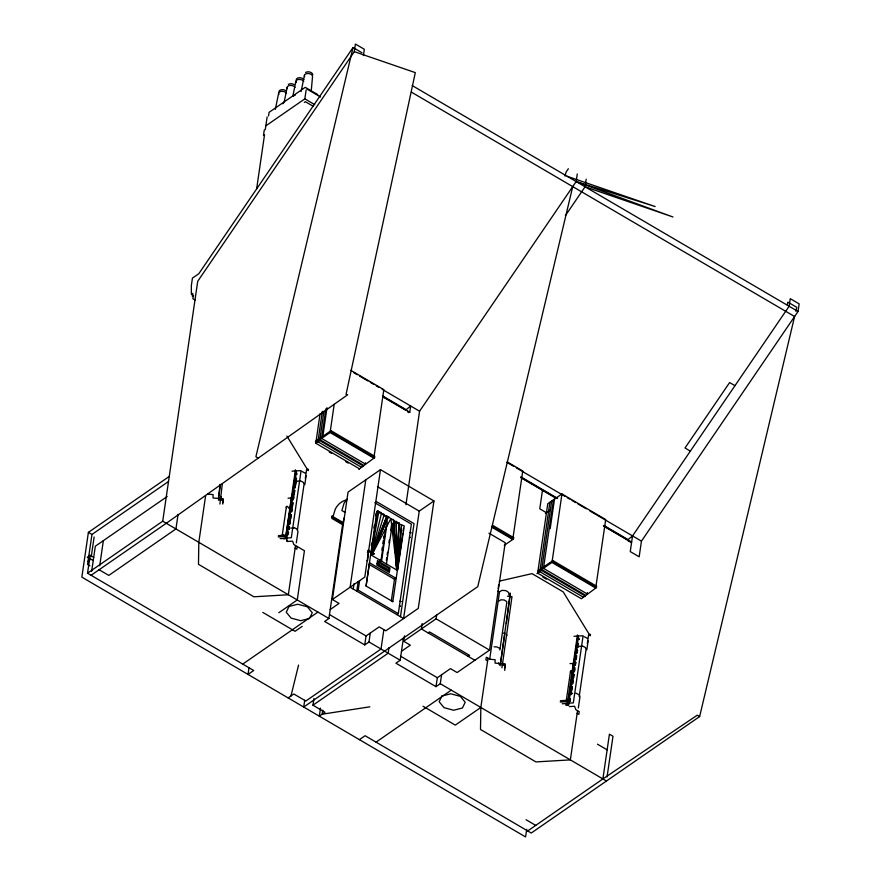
<?xml version="1.0" encoding="UTF-8"?>
<svg xmlns="http://www.w3.org/2000/svg" width="881" height="881" viewBox="0 0 881 881"><rect width="100%" height="100%" fill="white"/><g stroke="black" fill="none" stroke-linecap="round" stroke-linejoin="round"><path stroke-width="1.32" d="M218.466 498.492L220.074 484.385M219.92 504.053L222.32 483.889M222.761 504.064L223.014 498.932L213.048 497.974L213.103 494.615L207.696 494.098M222.959 502.721L223.014 498.932M488.008 658.228L480.828 707.465L480.508 729.468L535.923 761.911L570.359 759.885L577.54 710.648M500.474 663.624L510.319 593.122L506.322 623.539M501.95 667.831L511.982 596.657L507.566 596.228M504.758 670.452L505.033 664.054L495.067 663.107L495.122 659.737L489.704 659.219L486.312 657.237L485.927 659.924L487.622 660.915M504.978 667.853L505.033 664.054M506.872 635.553L506.883 634.893M371.143 554.446L377.497 510.793L378.202 510.738L378.808 512.026L380.878 512.302L381.473 513.59L383.554 513.865L384.821 515.55L386.891 515.814L387.497 517.114L388.895 516.993L391.505 519.46L392.904 519.338L393.51 520.638L398.917 522.862L397.1 570.007L398.884 523.314M398.917 522.862L397.54 570.26L404.269 525.99L398.851 523.766M286.38 507.742L286.435 506.476L287.47 506.421L289.42 508.822L290.444 508.766M570.514 672.401L570.569 671.135L571.593 671.069L572.573 672.28L567.992 703.644L566.99 699.173L566.23 700.858L570.569 671.135M371.694 555.129L388.191 517.048L371.694 555.129L384.182 514.702M396.879 569.522L390.867 518.623L371.859 554.865M397.1 570.007L397.199 569.5M311.257 90.809L312.502 76.801A4.108 2.522 8.3 0 0 308.009 73.497A4.108 2.522 8.3 0 0 304.661 76.647M397.32 570.139L401.56 524.878L397.419 569.633M381.517 513.138L371.364 554.942M393.576 519.735L396.758 569.247M169.24 476.445L88.386 532.377L81.856 577.132L525.594 836.95L526.717 829.274M168.315 481.632L91.954 534.459L87.571 564.446L89.95 565.833M249.015 667.721L248.035 674.428L253.706 670.507L87.527 573.201L90.137 555.305L93.705 557.387M91.25 556.715L94.135 536.97M91.668 571.317L95.335 546.198L167.17 496.51M99.696 565.778L103.363 540.648M192.333 296.291L192.774 293.274M193.346 295.598L192.884 298.725L195.119 300.036M87.527 573.201L162.721 521.2L197.707 281.314L354.294 51.649L355.406 44.05L364.316 49.27L363.39 55.602M178.072 514.405L175.947 528.941L108.792 575.403L99.113 569.743M205.603 495.783L198.809 542.333L198.489 564.336L253.904 596.789L288.34 594.752L295.52 545.526M263.463 135.531L264.245 130.168L265.302 129.43L267.13 116.898M256.624 188.93L264.52 134.804M268.551 115.918L269.079 112.339L305.244 87.318L317.722 94.619M220.492 484.561L218.4 498.943L220.602 497.809L220.834 496.499L220.591 498.47L218.378 500.254M265.831 125.851L304.837 98.859L306.148 89.917M286.435 506.476L282.096 536.199L282.856 534.525L283.131 536.133M280.169 538.654L285.455 538.335L284.981 535.207L278.396 535.604M285.455 538.335L295.443 469.859L297.095 474.319M286.16 534.767L286.754 530.681M287.151 527.961L287.547 525.23M287.955 522.51L288.55 518.424M288.946 515.704L289.342 512.984M289.739 510.264L291.721 496.642M290.51 507.5L286.116 538.489M295.84 470.939L291.897 497.985L288.021 498.217M296.335 472.546L286.545 539.679L287.206 541.463M288.186 534.745L288.583 532.058M288.968 529.371L289.364 526.695M289.75 524.008L291.126 514.603M294.65 490.442L293.285 499.835L293.769 497.148M295.047 487.755L296.412 478.35M289.067 529.371L289.464 526.684M289.849 523.997L290.245 521.31M290.642 518.634L291.226 514.603M292.007 509.229L291.611 511.916L292.888 502.522L292.404 506.542M294.166 494.461L294.75 490.431M295.146 487.744L296.512 478.35M297.36 530.164L304.022 484.517L303.449 482.436L300.74 481.004L297.481 481.07L295.575 482.59M305.322 478.394L306.588 469.65L308.284 470.641L308.46 469.452L306.764 468.461L286.876 436.029M296.313 542.872L297.954 531.684L297.271 529.217L294.056 527.532M304.804 484.693L306.114 475.74M297.216 546.517L296.831 549.204L295.135 548.213M359.525 468.846L315.783 443.231L320.089 413.685M322.347 411.317L317.909 441.755L361.651 467.37M315.783 443.231L319.682 440.522L323.955 411.229M325.893 408.872L321.587 438.408L365.329 464.023L365.527 462.679M322.909 435.853L327.027 407.683M334.207 404.324L330.1 432.516L373.841 458.131M363.556 465.245L319.814 439.63L330.804 432.031L331.003 430.688L374.744 456.303L374.557 457.646L358.82 469.331M304.716 700.263L303.725 707.036L477.766 586.647L572.727 186.607M344.405 517.455L342.907 522.455L332.126 516.145L331.807 518.38L342.577 524.691L328.899 618.495L324.637 621.446L364.734 644.925L368.996 641.974L370.295 633.021M320.497 708.115L319.318 716.165L324.99 712.244L312.964 705.196L313.944 698.49M330.199 609.542L339.064 603.419L332.39 599.498L348.05 492.094L380.471 469.672L433.937 500.97L418.266 608.386L385.845 630.807L379.16 626.898L366.044 635.972L364.734 644.925M322.743 710.174L322.16 714.205L369.844 706.826M365.791 479.826L350.12 587.231L403.575 618.539L419.246 511.123L433.937 500.97M353.237 589.059L354.019 583.663M374.04 456.787L383.83 389.655L350.726 370.273M358.182 581.658L356.805 591.151L358.215 590.171L359.602 580.678M380.471 469.672L364.8 577.077L332.39 599.498M371.319 545.724L371.716 543.004M373.896 528.071L374.293 525.351M375.68 515.848L376.077 513.127M402.716 533.721L392.805 601.679L366.078 586.019L376.98 511.288M392.805 601.679L391.34 600.754L394.468 579.269L396.208 578.399L369.469 562.75L366.078 586.019M380.14 562.1L380.526 559.435M381.891 550.107L382.277 547.442M382.861 543.445L383.246 540.769M383.973 535.846L383.664 537.917L384.171 536.881M385.999 526.309L380.845 561.615L381.561 561.12L387.299 521.75M408.531 412.539L409.753 412.275L410.667 406.009L405.601 410.15L383.059 396.957M386.341 560.415L386.737 557.695M387.133 554.975L387.53 552.266M388.917 542.762L389.314 540.042M390.701 530.538L391.494 525.109M386.462 563.994L392.397 523.259M383.797 630.036L381.021 649.022L305.839 701.023L293.802 693.986L288.131 697.906M405.943 504.725L419.576 411.218L576.163 181.563L655.156 206.55L567.254 176.343M403.113 531.012L403.509 528.292M388.939 647.766L388.147 653.195L312.964 705.196M396.902 614.63L398.311 613.65L411.372 524.14L374.81 502.732M400.459 616.711L414.037 523.622L376.264 501.498M441.579 674.769L440.28 683.711L436.018 686.662L395.921 663.184L400.183 660.232L403.454 637.822M401.483 651.29L410.348 645.156L403.663 641.236L404.456 635.851M422.197 623.539L421.404 628.979L474.859 660.276M403.663 641.236L436.084 618.814L436.679 614.74M436.018 686.662L437.328 677.709L450.444 668.635L457.129 672.544L489.55 650.123L505.22 542.707L488.944 533.181M498.172 588.596L498.712 584.852M489.704 659.219L499.505 592.087L497.809 591.096M504.251 545.361L513.469 538.985L513.667 537.641L492.38 525.175M499.868 650.013L506.531 604.366M576.35 180.297L577.275 173.964M585.259 185.517L586.184 179.173M542.52 490.012L539.778 508.811L546.462 512.72M549.898 502.291L539.778 571.67L583.519 597.285M536.936 573.63L541.551 570.436L551.671 501.069M553.444 499.846L543.456 568.322L587.198 593.937L587.396 592.594M550.196 528.644L554.512 499.109M561.957 493.955L551.969 562.43L595.71 588.045L605.699 519.57L561.957 493.955L547.773 503.767L537.652 573.135L581.394 598.75L596.426 587.55L596.613 586.206L552.872 560.591L538.214 570.734M537.784 572.243L552.673 561.935L552.872 560.591M562.188 703.776L567.463 703.467L567.001 700.34L560.404 700.725M567.463 703.467L577.451 634.992L579.114 639.452M572.353 671.3L573.542 663.14M577.859 636.06L573.872 663.393L569.996 663.624M570.007 701.221L570.403 698.534L570.106 701.21M570.987 694.503L572.165 686.442M572.551 683.766L573.927 674.361M574.313 671.674L574.908 667.655M575.293 664.968L575.689 662.281M576.075 659.594L576.67 655.563M577.055 652.887L577.451 650.2M578.035 646.169L578.432 643.482M571.67 690.473L572.265 686.442M572.65 683.755L573.046 681.068M573.432 678.381L574.027 674.361M574.412 671.674L574.808 668.987M575.392 664.957L575.789 662.27M576.174 659.594L576.57 656.907M577.154 652.876L577.551 650.189M579.18 696.629L586.041 649.638L585.469 647.557L582.759 646.136L579.5 646.202L577.595 647.711M587.33 643.515L588.607 634.783L590.303 635.774L590.479 634.584L588.783 633.593L563.201 591.889L532.014 573.63L499.252 581.163M578.332 708.005L579.962 696.816L579.28 694.349M586.823 649.826L588.123 640.872M632.536 535.912L630.256 551.583L639.166 556.803L641.456 541.132L798.032 311.478L799.144 303.868L790.235 298.659L789.123 306.258L632.536 535.912L627.47 540.064L603.749 526.177M527.708 830.937L602.89 778.936L609.421 734.181L612.989 736.263L607.053 776.954M371.617 554.832L386.858 516.266L371.639 554.744M396.659 569.754L393.543 520.186M396.935 569.555L397.1 569.644M502.544 664.615L502.787 663.294M370.956 554.435L378.841 511.575M275.346 109.365L278.649 93.155M287.195 87.241L284.145 102.207L282.812 103.771M292.833 96.205L295.884 81.228M301.115 91.536L304.43 75.326M361.948 52.739L353.039 47.53L255.897 456.732L258.254 458.12M565.062 176.145L565.998 172.224L568.366 168.745M787.24 304.749L787.867 302.128L796.776 307.348L795.84 311.279M359.415 739.644L365.086 735.723L531.265 833.03L699.635 716.561L794.596 316.51L411.372 92.12M290.972 695.946L298.56 665.089M333.018 516.662L335.232 509.295A38.478 25.351 55.3 0 1 347.114 499.714M368.104 550.229C367.564 553.004 371.518 550.988 371.969 553.742A2.489 1.641 55.3 0 0 373.214 554.457L374.425 553.753L373.059 553.72A2.324 1.531 55.3 0 1 371.639 552.85L368.588 550.096L367.608 560.514L366.992 560.701M353.039 47.53L198.82 273.716L192.432 278.132L191.331 285.73L191.353 294.254L193.589 295.564M565.393 215.647L585.072 186.783L672.974 216.99L576.163 181.563M347.015 499.197L344.097 503.161L341.883 510.528L345.088 512.412M570.745 694.702L572.639 693.193M304.319 102.449L305.377 101.711L313.173 106.271M90.137 555.305L87.307 557.266L89.983 558.829M88.034 561.307L89.928 560.008M91.095 575.293L166.278 523.281L347.665 394.754L346.057 394.369L415.303 72.616L354.294 51.649M315.398 441.48L331.003 430.688M332.126 516.145L331.421 516.629L343.083 523.468M278.814 612.724L297.249 599.972L304.43 550.735L293.825 544.535L292.569 541.143L287.305 541.452L284.981 535.207M367.531 551.583L368.599 550.845M367.421 552.343L368.489 551.605M242.738 664.087L317.931 612.075M302.161 626.402L295.069 631.303L262.813 612.416M545.394 513.458L550.361 510.022M512.951 538.126L513.667 537.641M428.089 632.888L429.499 631.908L469.595 655.387L468.185 656.367M376.055 742.143L451.248 690.142M480.828 707.465L455.29 725.118L423.034 706.232M602.89 778.936L697.289 715.185L699.635 716.561M499.263 591.955L501.884 590.38L505.804 590.6L508.722 592.495L508.921 594.95M498.712 601.139L500.926 599.807L504.229 599.994L506.685 601.602L506.861 603.672M292.734 96.095L295.245 95.17M283.869 538.985L285.081 538.544M628.351 541.319L629.53 540.923L630.4 542.454M502.963 633.197L504.934 633.054L500.364 664.417L498.624 662.919M291.974 471.159L301.104 470.619L291.303 537.751L286.05 538.071M278.198 536.947L284.783 536.551M573.983 636.291L583.112 635.752L573.322 702.884L568.058 703.192M560.217 702.069L566.802 701.683M565.91 704.965L568.564 704.8L578.354 637.668L579.015 639.452M569.324 706.584L574.577 706.276L575.844 709.657L579.235 711.65L578.839 714.326L577.143 713.335M566.109 705.031L568.697 704.888L567.001 700.34M290.62 528.06L293.88 527.994M494.076 646.797L497.38 646.995M219.975 500.001L222.816 500.276M501.994 665.122L504.835 665.397M302.216 471.588L305.432 473.273M584.235 636.71L587.451 638.406M575.899 693.127L578.608 694.558M412.264 85.589L798.032 311.478M307.205 89.179L320.574 97.009M304.837 98.859L314.715 104.641M734.974 385.68L729.622 382.552L685 448L690.352 451.127M507.379 461.996L522.752 470.994L512.764 539.469L491.477 527.014M353.721 372.663L357.29 374.744M359.657 376.132L367.961 380.999M370.339 382.387L373.896 384.468M376.264 385.856L378.643 387.255M382.2 389.336L419.576 411.218M506.784 462.283L513.909 466.456M516.277 467.844L564.919 496.322M567.287 497.71L569.666 499.098M572.033 500.485L575.601 502.577M577.969 503.965L586.272 508.822M589.83 510.914L641.456 541.132M383.169 396.241L405.7 409.445M520.803 476.83L557.585 498.371M603.848 525.461L627.58 539.348M382.508 396.318L409.753 412.275M521.376 477.634L557.166 498.547M603.43 525.638L631.622 542.178M520.704 477.546L556.296 498.393M330.804 432.031L374.557 457.646M492.182 526.519L513.469 538.985M552.673 561.935L596.426 587.55M541.683 569.544L585.425 595.16M319.682 440.522L363.424 466.137M541.551 570.436L585.292 596.052M329.263 452.019L331.619 453.407M345.815 461.721L348.171 463.098M542.85 577.088L546.396 579.169M377.409 486.631L419.246 511.123M378.07 511.927L387.893 517.676M396.076 522.466L399.346 524.382M370.637 554.733L397.375 570.381M377.046 563.455L387.288 569.445M369.524 564.655L394.468 579.269M436.084 618.814L489.55 650.123M358.215 590.171L398.311 613.65M597.461 744.181L607.13 749.841M329.483 614.564L366.044 635.972M400.767 656.301L437.328 677.709M162.721 521.2L328.899 618.495M368.996 641.974L400.183 660.232M440.28 683.711L606.458 781.018M88.386 532.377L91.954 534.459M89.686 558.433L93.254 560.525M526.056 819.726L535.725 825.387M498.194 647.524L499.835 648.592M498.613 663.569L500.342 665.739M407.661 411.009L407.782 412.099M393.51 520.638L396.692 569.511M396.175 522.202L396.913 569.644L396.252 521.299M278.892 94.476A4.108 2.522 8.3 0 1 281.193 91.393A4.108 2.522 8.3 0 1 286.49 93.298M279.002 91.426A4.009 2.467 8.3 0 1 285.433 90.435M287.437 88.574A4.108 2.522 8.3 0 1 289.739 85.479A4.108 2.522 8.3 0 1 295.036 87.395M288.373 84.411A4.009 2.467 8.3 0 1 293.968 84.521M305.597 72.495A4.009 2.467 8.3 0 1 310.31 72.187A4.009 2.467 8.3 0 1 312.656 75.039M296.115 82.561A4.108 2.522 8.3 0 1 298.428 79.477A4.108 2.522 8.3 0 1 303.725 81.382M296.236 79.51A4.009 2.467 8.3 0 1 299.727 77.726A4.009 2.467 8.3 0 1 303.879 79.653M377.509 560.701L376.859 565.139L389.336 572.441L389.986 568.003L377.509 560.701M378.456 562.463L378.136 564.666L388.389 570.668L388.708 568.465L378.456 562.463M289.012 606.469L286.248 612.218L291.104 618.11L300.74 620.698L309.506 618.462L312.27 612.724L307.414 606.822L297.789 604.234L289.012 606.469M441.932 696.012L439.167 701.75L444.024 707.652L453.66 710.24L462.426 708.005L465.201 702.256L460.345 696.364L450.709 693.776L441.932 696.012M410.216 532.443L410.909 532.851L410.216 532.443M409.533 537.146L410.227 537.542L409.533 537.146M400.194 601.139L400.888 601.547L400.194 601.139M399.511 605.842L400.205 606.249L399.511 605.842"/></g></svg>
